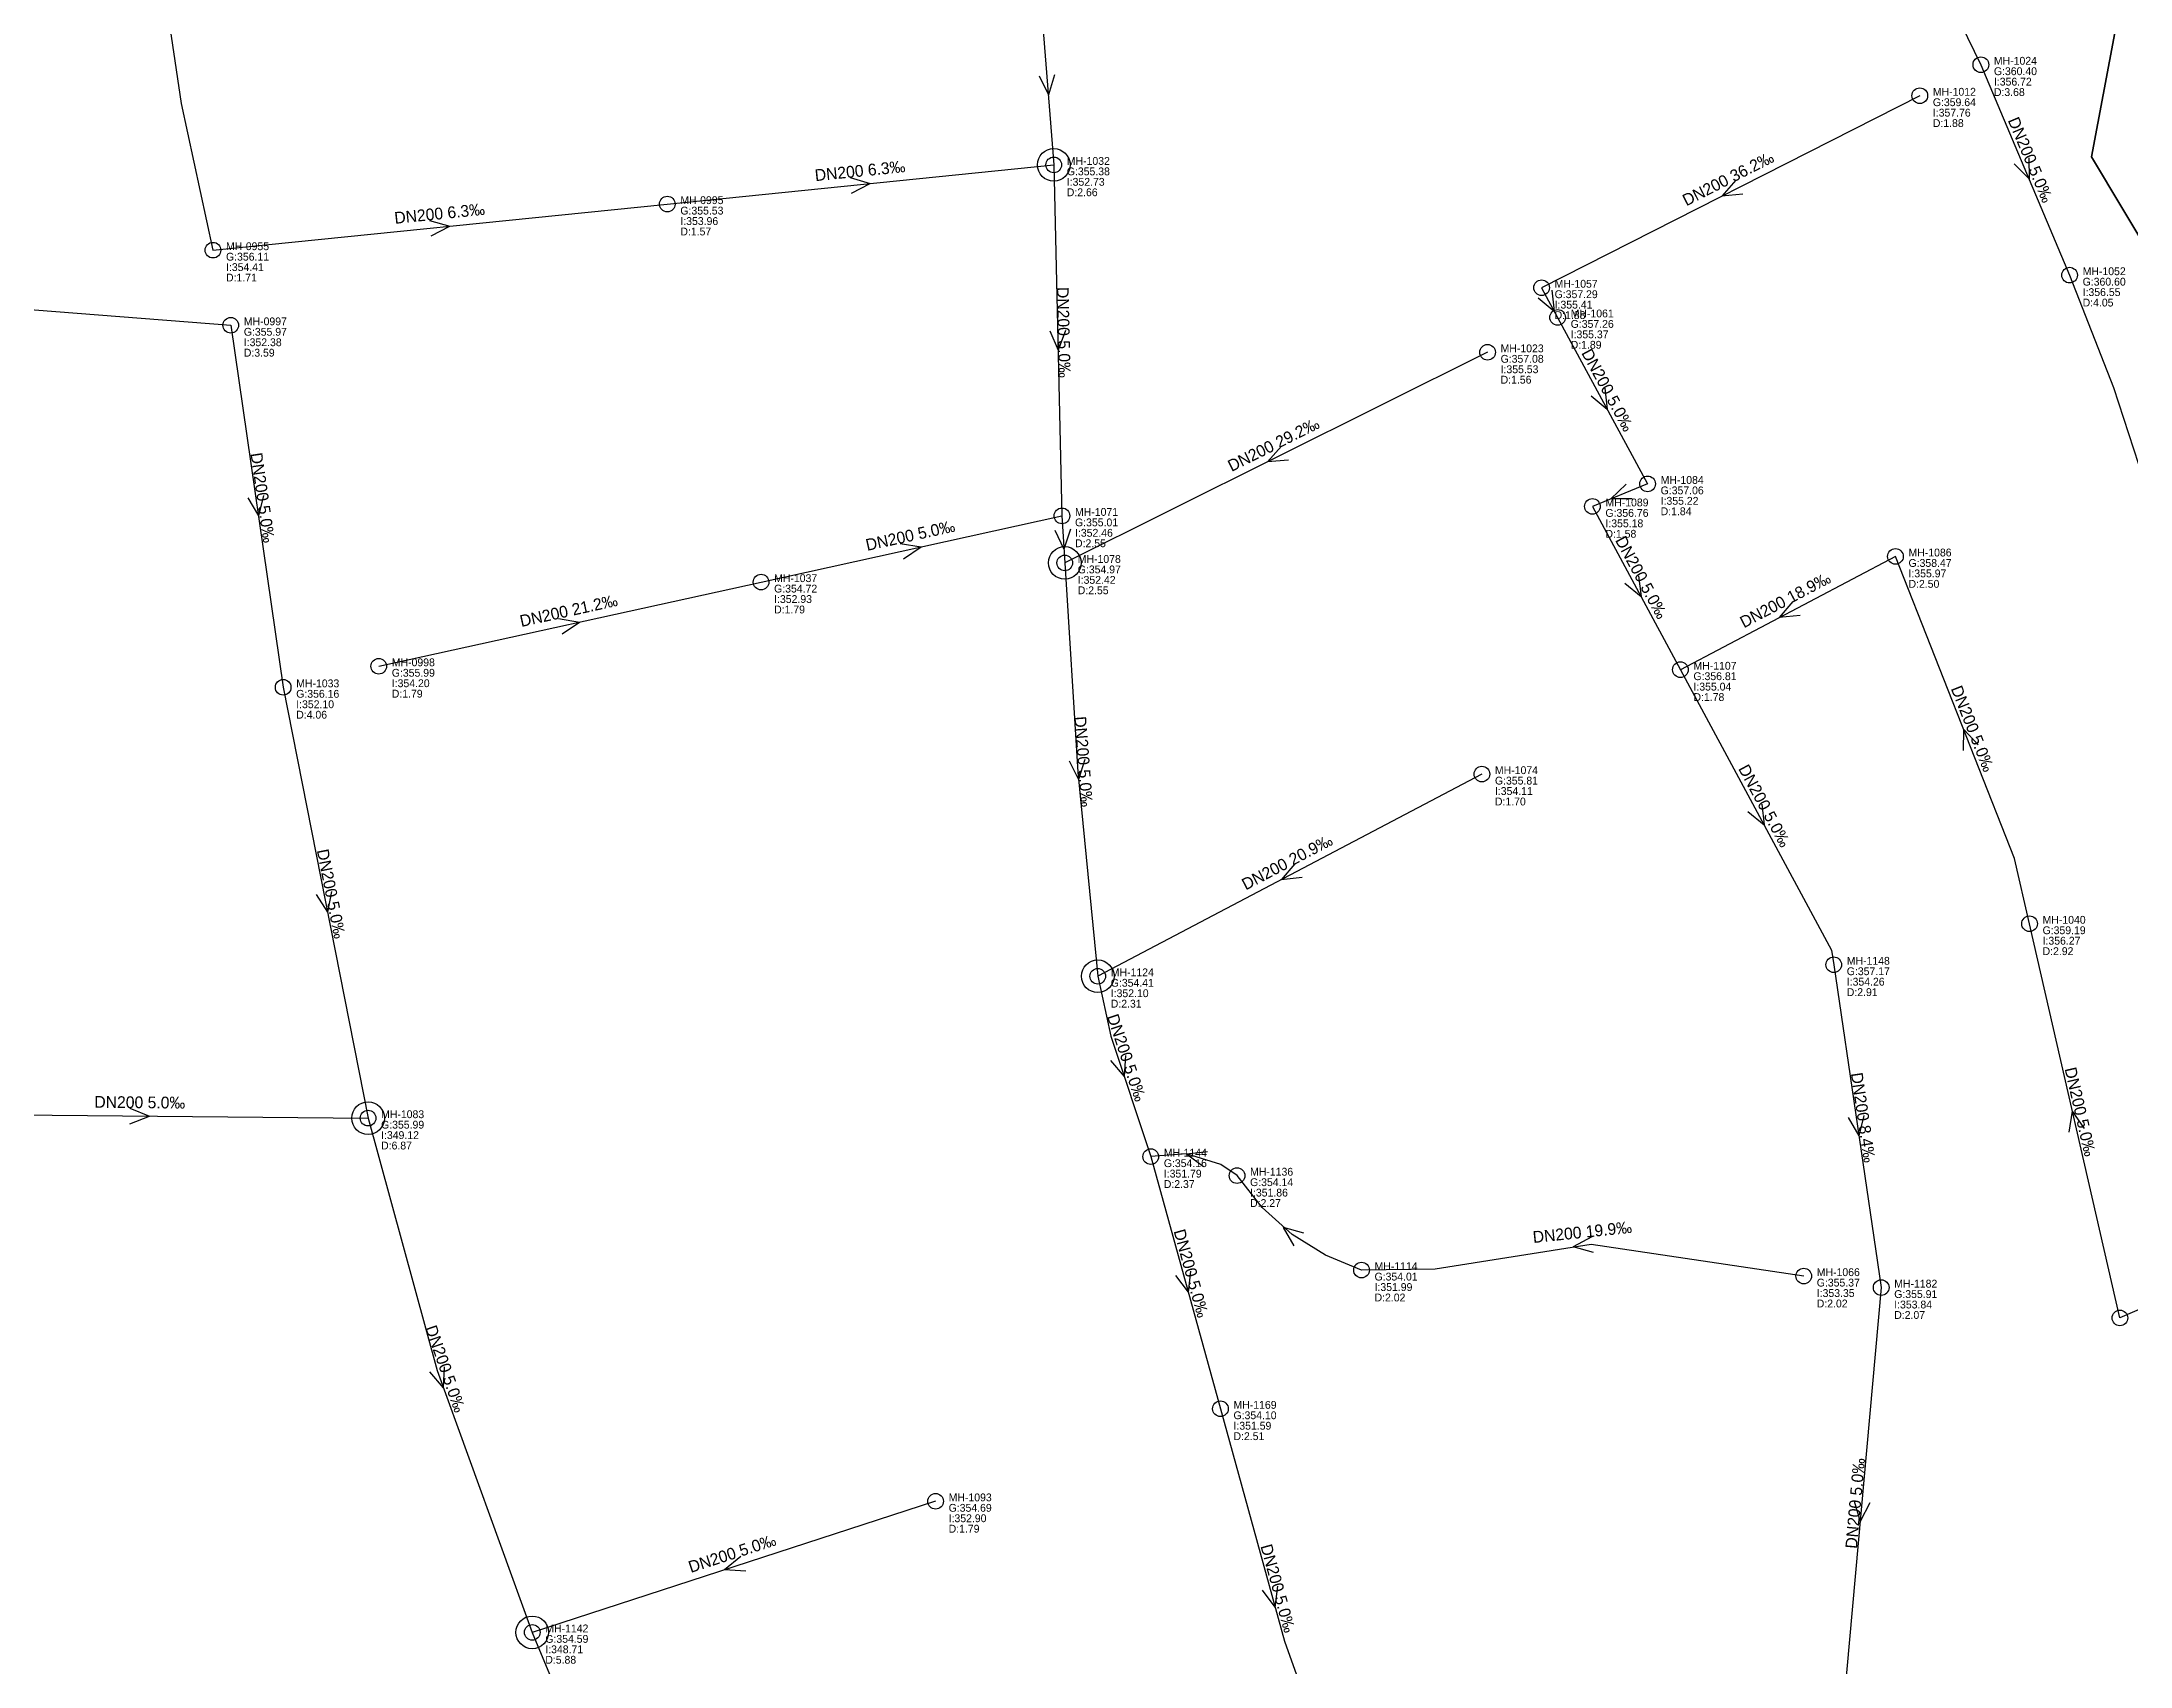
# Model space of a CAD drawing. Header units: metres. Extents: x 449148 to 451990, y 2566737 to 2570847.
# Drawn here: x 450115.1 to 450435.2, y 2568040.7 to 2568289.6 of the extents above; entities that cross this region are included whole.
import ezdxf
from ezdxf.enums import TextEntityAlignment as Align

# ---------------------------------------------------------------- set-up
doc = ezdxf.new("R2010")
doc.units = ezdxf.units.M
for name, color, linetype in [('SEW-CATCHMENT', 4, 'Continuous'), ('SEW-DROP', 6, 'Continuous'), ('SEW-LABEL', 2, 'Continuous'), ('SEW-MH', 7, 'Continuous'), ('SEW-MH-LABEL', 8, 'Continuous'), ('SEW-PIPE-DN200', 3, 'Continuous')]:
    doc.layers.add(name, color=color, linetype=linetype)

msp = doc.modelspace()

# ---------------------------------------------------------------- linework, layer by layer
at = {"layer": 'SEW-CATCHMENT'}
for points in [[(450448.53, 2568239.89), (450429.31, 2568271.97), (450437.58, 2568316.01)], [(450437.58, 2568316.01), (450429.31, 2568271.97), (450448.53, 2568239.89)]]:
    msp.add_lwpolyline(points, dxfattribs=at)
at = {"layer": 'SEW-DROP'}
for centre in [(450270.24, 2568270.74), (450271.92, 2568209.75), (450276.98, 2568146.41), (450165.14, 2568124.67), (450190.31, 2568045.88)]:
    msp.add_circle(centre, 2.5, dxfattribs=at)
at = {"layer": 'SEW-LABEL'}
for p, q in [((450267.98, 2568284.36), (450269.41, 2568281.46)), ((450270.37, 2568284.55), (450269.41, 2568281.46)), ((450417.45, 2568270.88), (450419.73, 2568268.59)), ((450419.67, 2568271.82), (450419.73, 2568268.59)), ((450239.01, 2568268.78), (450242.12, 2568267.89)), ((450239.26, 2568266.39), (450242.12, 2568267.89)), ((450374.79, 2568268.38), (450372.66, 2568265.95)), ((450375.88, 2568266.24), (450372.66, 2568265.95)), ((450174.58, 2568262.24), (450177.68, 2568261.35)), ((450174.82, 2568259.85), (450177.68, 2568261.35)), ((450344.47, 2568250.39), (450346.96, 2568248.32)), ((450346.58, 2568251.53), (450346.96, 2568248.32)), ((450269.64, 2568245.32), (450270.91, 2568242.35)), ((450272.04, 2568245.38), (450270.91, 2568242.35)), ((450352.6, 2568235.36), (450355.08, 2568233.29)), ((450354.71, 2568236.5), (450355.08, 2568233.29)), ((450305.13, 2568227.63), (450302.98, 2568225.22)), ((450306.2, 2568225.48), (450302.98, 2568225.22)), ((450357.96, 2568221.81), (450355.64, 2568219.57)), ((450146.71, 2568219.73), (450148.33, 2568216.94)), ((450149.09, 2568220.08), (450148.33, 2568216.94)), ((450358.87, 2568219.59), (450355.64, 2568219.57)), ((450270.42, 2568214.78), (450271.8, 2568211.86)), ((450272.82, 2568214.92), (450271.8, 2568211.86)), ((450246.72, 2568212.73), (450249.9, 2568212.21)), ((450247.23, 2568210.39), (450249.9, 2568212.21)), ((450357.77, 2568206.65), (450360.25, 2568204.58)), ((450359.89, 2568207.79), (450360.25, 2568204.58)), ((450383.54, 2568203.83), (450381.44, 2568201.37)), ((450384.66, 2568201.7), (450381.44, 2568201.37)), ((450194.35, 2568201.21), (450197.54, 2568200.68)), ((450194.87, 2568198.86), (450197.54, 2568200.68)), ((450409.69, 2568180.99), (450409.71, 2568184.22)), ((450411.92, 2568181.87), (450409.71, 2568184.22)), ((450272.6, 2568179.44), (450274.03, 2568176.54)), ((450275, 2568179.62), (450274.03, 2568176.54)), ((450378.76, 2568172.8), (450379.12, 2568169.59)), ((450376.64, 2568171.66), (450379.12, 2568169.59)), ((450307.19, 2568163.66), (450305.09, 2568161.2)), ((450308.31, 2568161.54), (450305.09, 2568161.2)), ((450157.17, 2568158.92), (450158.92, 2568156.21)), ((450159.52, 2568159.38), (450158.92, 2568156.21)), ((450278.96, 2568133.51), (450281.04, 2568131.04)), ((450281.23, 2568134.26), (450281.04, 2568131.04)), ((450128.63, 2568123.82), (450131.64, 2568124.99)), ((450128.65, 2568126.22), (450131.64, 2568124.99)), ((450394.39, 2568125.1), (450393.64, 2568121.96)), ((450425.89, 2568122.53), (450426.39, 2568125.72)), ((450428.23, 2568123.07), (450426.39, 2568125.72)), ((450392.02, 2568124.75), (450393.64, 2568121.96)), ((450293.79, 2568119.52), (450290.58, 2568119.13)), ((450293.18, 2568117.2), (450290.58, 2568119.13)), ((450307.09, 2568105.12), (450305.44, 2568107.9)), ((450308.55, 2568107.03), (450305.44, 2568107.9)), ((450352.71, 2568106.47), (450349.85, 2568104.96)), ((450352.96, 2568104.08), (450349.85, 2568104.96)), ((450288.9, 2568100.58), (450290.85, 2568098.01)), ((450291.21, 2568101.22), (450290.85, 2568098.01)), ((450176.82, 2568086.59), (450176.67, 2568083.36)), ((450174.55, 2568085.8), (450176.67, 2568083.36)), ((450392.9, 2568065.97), (450393.83, 2568062.87)), ((450395.3, 2568065.75), (450393.83, 2568062.87)), ((450222.28, 2568057.52), (450219.79, 2568055.45)), ((450223.02, 2568055.24), (450219.79, 2568055.45)), ((450302.2, 2568052.32), (450304.15, 2568049.74)), ((450304.51, 2568052.95), (450304.15, 2568049.74))]:
    msp.add_line(p, q, dxfattribs=at)
at = {"layer": 'SEW-MH'}
for centre in [(450412.34, 2568286.09), (450402.98, 2568281.34), (450270.24, 2568270.74), (450211.01, 2568264.73), (450141.37, 2568257.67), (450345.01, 2568251.92), (450425.94, 2568253.84), (450144.1, 2568246.16), (450347.47, 2568247.37), (450336.73, 2568242.02), (450361.26, 2568221.86), (450271.5, 2568216.96), (450352.8, 2568218.41), (450399.25, 2568210.74), (450225.38, 2568206.81), (450271.92, 2568209.75), (450166.78, 2568193.91), (450366.29, 2568193.39), (450152.13, 2568190.69), (450335.86, 2568177.39), (450419.8, 2568154.46), (450276.98, 2568146.41), (450389.79, 2568148.18), (450165.14, 2568124.67), (450285.11, 2568118.77), (450298.33, 2568115.86), (450317.41, 2568101.39), (450385.19, 2568100.47), (450397.06, 2568098.71), (450433.65, 2568094.06), (450295.79, 2568080.14), (450252.13, 2568065.96), (450190.31, 2568045.88)]:
    msp.add_circle(centre, 1.2, dxfattribs=at)
at = {"layer": 'SEW-PIPE-DN200'}
for points in [[(450120.26, 2568341.93), (450123.98, 2568329.28), (450129.22, 2568316.74), (450132.65, 2568306.01), (450136.49, 2568280.15), (450141.37, 2568257.67)], [(450396.83, 2568317.86), (450412.34, 2568286.09)], [(450268.33, 2568295.18), (450270.24, 2568270.74)], [(450412.34, 2568286.09), (450425.94, 2568253.84)], [(450402.98, 2568281.34), (450345.01, 2568251.92)], [(450211.01, 2568264.73), (450270.24, 2568270.74)], [(450270.24, 2568270.74), (450271.5, 2568216.96)], [(450141.37, 2568257.67), (450211.01, 2568264.73)], [(450053.14, 2568253.29), (450144.1, 2568246.16)], [(450425.94, 2568253.84), (450432.67, 2568236.63), (450438.04, 2568220.2), (450450.04, 2568177.63)], [(450345.01, 2568251.92), (450347.47, 2568247.37)], [(450347.47, 2568247.37), (450361.26, 2568221.86)], [(450144.1, 2568246.16), (450152.13, 2568190.69)], [(450336.73, 2568242.02), (450271.92, 2568209.75)], [(450361.26, 2568221.86), (450352.8, 2568218.41)], [(450352.8, 2568218.41), (450366.29, 2568193.39)], [(450225.38, 2568206.81), (450271.5, 2568216.96)], [(450271.5, 2568216.96), (450271.92, 2568209.75)], [(450271.92, 2568209.75), (450273.94, 2568177.66), (450276.98, 2568146.41)], [(450399.25, 2568210.74), (450366.29, 2568193.39)], [(450419.8, 2568154.46), (450417.51, 2568164.44), (450399.25, 2568210.74)], [(450166.78, 2568193.91), (450225.38, 2568206.81)], [(450366.29, 2568193.39), (450389.46, 2568150.41), (450389.79, 2568148.18)], [(450152.13, 2568190.69), (450165.14, 2568124.67)], [(450335.86, 2568177.39), (450276.98, 2568146.41)], [(450433.65, 2568094.06), (450419.8, 2568154.46)], [(450389.79, 2568148.18), (450397.06, 2568098.71)], [(450276.98, 2568146.41), (450278.98, 2568137.23), (450285.11, 2568118.77)], [(450095.14, 2568125.34), (450165.14, 2568124.67), (450165.14, 2568124.67)], [(450165.14, 2568124.67), (450175.73, 2568085.99), (450190.31, 2568045.88)], [(450298.33, 2568115.86), (450298.33, 2568115.86), (450295.85, 2568117.55), (450290.6, 2568119.19), (450285.11, 2568118.77)], [(450285.11, 2568118.77), (450295.79, 2568080.14)], [(450317.41, 2568101.39), (450311.87, 2568103.67), (450306.78, 2568106.85), (450302.16, 2568110.99), (450298.33, 2568115.86)], [(450473.26, 2568111.16), (450433.65, 2568094.06)], [(450385.19, 2568100.47), (450352.61, 2568105.32), (450328.68, 2568101.51), (450317.41, 2568101.39), (450317.41, 2568101.39)], [(450397.06, 2568098.71), (450390.87, 2568030.03)], [(450295.79, 2568080.14), (450305.59, 2568044.51), (450313.36, 2568022.75)], [(450252.13, 2568065.96), (450190.31, 2568045.88)], [(450190.31, 2568045.88), (450201.68, 2568018.5)]]:
    msp.add_lwpolyline(points, dxfattribs=at)

# ---------------------------------------------------------------- texts
at = {"layer": 'SEW-LABEL'}
for s, rotation, p in [('DN200 5.0‰', -67.1302, (450419.14, 2568271.17)), ('DN200 36.2‰', 26.909, (450374, 2568267.83)), ('DN200 6.3‰', 5.794, (450240.63, 2568268.94)), ('DN200 6.3‰', 5.794, (450176.19, 2568262.4)), ('DN200 5.0‰', -88.6609, (450270.87, 2568245.05)), ('DN200 5.0‰', -61.6099, (450354.37, 2568235.81)), ('DN200 29.2‰', 26.4679, (450304.32, 2568227.08)), ('DN200 5.0‰', -81.7639, (450148.11, 2568219.62)), ('DN200 5.0‰', 12.4136, (450248.44, 2568213.08)), ('DN200 5.0‰', -61.6648, (450359.54, 2568207.1)), ('DN200 18.9‰', 27.7486, (450382.77, 2568203.27)), ('DN200 21.2‰', 12.4136, (450196.08, 2568201.56)), ('DN200 5.0‰', 291.5185, (450410.26, 2568184.03)), ('DN200 5.0‰', -85.6026, (450273.92, 2568179.24)), ('DN200 5.0‰', -61.6648, (450378.41, 2568172.11)), ('DN200 20.9‰', 27.7486, (450306.42, 2568163.1)), ('DN200 5.0‰', -78.854, (450158.63, 2568158.88)), ('DN200 5.0‰', -71.6254, (450280.57, 2568133.66)), ('DN200 8.4‰', -81.6451, (450393.42, 2568124.64)), ('DN200 5.0‰', 282.9159, (450426.72, 2568125.46)), ('DN200 5.0‰', -0.5461, (450130.14, 2568126.2)), ('DN200 19.9‰', 5.9235, (450351.34, 2568106.32)), ('DN200 5.0‰', -74.5499, (450290.45, 2568100.66)), ('DN200 5.0‰', -70.8549, (450176.17, 2568085.98)), ('DN200 5.0‰', 84.855, (450393.97, 2568065.57)), ('DN200 5.0‰', 17.9968, (450221.22, 2568057.12)), ('DN200 5.0‰', -74.6295, (450303.75, 2568052.39))]:
    msp.add_text(s, height=1.8, rotation=rotation, dxfattribs=at).set_placement(p, align=Align.CENTER)
at = {"layer": 'SEW-MH-LABEL'}
for s, p in [('G:360.40', (450414.34, 2568284.49)), ('MH-1024', (450414.34, 2568286.09)), ('MH-1012', (450404.98, 2568281.34)), ('D:3.68', (450414.34, 2568281.29)), ('I:356.72', (450414.34, 2568282.89)), ('G:359.64', (450404.98, 2568279.74)), ('I:357.76', (450404.98, 2568278.14)), ('D:1.88', (450404.98, 2568276.54)), ('G:355.38', (450272.24, 2568269.14)), ('MH-1032', (450272.24, 2568270.74)), ('MH-0995', (450213.01, 2568264.73)), ('D:2.66', (450272.24, 2568265.94)), ('I:352.73', (450272.24, 2568267.54)), ('G:355.53', (450213.01, 2568263.13)), ('I:353.96', (450213.01, 2568261.53)), ('D:1.57', (450213.01, 2568259.93)), ('G:356.11', (450143.37, 2568256.07)), ('MH-0955', (450143.37, 2568257.67)), ('D:1.71', (450143.37, 2568252.87)), ('I:354.41', (450143.37, 2568254.47)), ('MH-1057', (450347.01, 2568251.92)), ('G:360.60', (450427.94, 2568252.24)), ('MH-1052', (450427.94, 2568253.84)), ('G:357.29', (450347.01, 2568250.32)), ('I:355.41', (450347.01, 2568248.72)), ('D:4.05', (450427.94, 2568249.04)), ('I:356.55', (450427.94, 2568250.64)), ('MH-0997', (450146.1, 2568246.16)), ('D:1.88', (450347.01, 2568247.12)), ('G:357.26', (450349.47, 2568245.77)), ('MH-1061', (450349.47, 2568247.37)), ('G:355.97', (450146.1, 2568244.56)), ('I:352.38', (450146.1, 2568242.96)), ('MH-1023', (450338.73, 2568242.02)), ('D:1.89', (450349.47, 2568242.57)), ('I:355.37', (450349.47, 2568244.17)), ('D:3.59', (450146.1, 2568241.36)), ('G:357.08', (450338.73, 2568240.42)), ('I:355.53', (450338.73, 2568238.82)), ('D:1.56', (450338.73, 2568237.22)), ('G:357.06', (450363.26, 2568220.26)), ('MH-1084', (450363.26, 2568221.86)), ('MH-1071', (450273.5, 2568216.96)), ('G:356.76', (450354.8, 2568216.81)), ('MH-1089', (450354.8, 2568218.41)), ('D:1.84', (450363.26, 2568217.06)), ('I:355.22', (450363.26, 2568218.66)), ('G:355.01', (450273.5, 2568215.36)), ('I:352.46', (450273.5, 2568213.76)), ('D:1.58', (450354.8, 2568213.61)), ('I:355.18', (450354.8, 2568215.21)), ('D:2.55', (450273.5, 2568212.16)), ('MH-1086', (450401.25, 2568210.74)), ('MH-1037', (450227.38, 2568206.81)), ('G:354.97', (450273.92, 2568208.15)), ('MH-1078', (450273.92, 2568209.75)), ('G:358.47', (450401.25, 2568209.14)), ('I:355.97', (450401.25, 2568207.54)), ('G:354.72', (450227.38, 2568205.21)), ('I:352.93', (450227.38, 2568203.61)), ('D:2.55', (450273.92, 2568204.95)), ('I:352.42', (450273.92, 2568206.55)), ('D:2.50', (450401.25, 2568205.94)), ('D:1.79', (450227.38, 2568202.01)), ('G:355.99', (450168.78, 2568192.31)), ('MH-0998', (450168.78, 2568193.91)), ('G:356.81', (450368.29, 2568191.79)), ('MH-1107', (450368.29, 2568193.39)), ('G:356.16', (450154.13, 2568189.09)), ('MH-1033', (450154.13, 2568190.69)), ('D:1.79', (450168.78, 2568189.11)), ('I:354.20', (450168.78, 2568190.71)), ('D:1.78', (450368.29, 2568188.59)), ('I:355.04', (450368.29, 2568190.19)), ('D:4.06', (450154.13, 2568185.89)), ('I:352.10', (450154.13, 2568187.49)), ('G:355.81', (450337.86, 2568175.79)), ('MH-1074', (450337.86, 2568177.39)), ('D:1.70', (450337.86, 2568172.59)), ('I:354.11', (450337.86, 2568174.19)), ('G:359.19', (450421.8, 2568152.86)), ('MH-1040', (450421.8, 2568154.46)), ('D:2.92', (450421.8, 2568149.66)), ('I:356.27', (450421.8, 2568151.26)), ('MH-1124', (450278.98, 2568146.41)), ('G:357.17', (450391.79, 2568146.58)), ('MH-1148', (450391.79, 2568148.18)), ('G:354.41', (450278.98, 2568144.81)), ('I:352.10', (450278.98, 2568143.21)), ('D:2.91', (450391.79, 2568143.38)), ('I:354.26', (450391.79, 2568144.98)), ('D:2.31', (450278.98, 2568141.61)), ('MH-1083', (450167.14, 2568124.67)), ('G:355.99', (450167.14, 2568123.07)), ('I:349.12', (450167.14, 2568121.47)), ('D:6.87', (450167.14, 2568119.87)), ('G:354.16', (450287.11, 2568117.17)), ('MH-1144', (450287.11, 2568118.77)), ('D:2.37', (450287.11, 2568113.97)), ('I:351.79', (450287.11, 2568115.57)), ('G:354.14', (450300.33, 2568114.26)), ('MH-1136', (450300.33, 2568115.86)), ('D:2.27', (450300.33, 2568111.06)), ('I:351.86', (450300.33, 2568112.66)), ('MH-1114', (450319.41, 2568101.39)), ('G:354.01', (450319.41, 2568099.79)), ('I:351.99', (450319.41, 2568098.19)), ('G:355.37', (450387.19, 2568098.87)), ('MH-1066', (450387.19, 2568100.47)), ('MH-1182', (450399.06, 2568098.71)), ('D:2.02', (450319.41, 2568096.59)), ('D:2.02', (450387.19, 2568095.67)), ('I:353.35', (450387.19, 2568097.27)), ('G:355.91', (450399.06, 2568097.11)), ('I:353.84', (450399.06, 2568095.51)), ('D:2.07', (450399.06, 2568093.91)), ('MH-1169', (450297.79, 2568080.14)), ('G:354.10', (450297.79, 2568078.54)), ('I:351.59', (450297.79, 2568076.94)), ('D:2.51', (450297.79, 2568075.34)), ('MH-1093', (450254.13, 2568065.96)), ('G:354.69', (450254.13, 2568064.36)), ('I:352.90', (450254.13, 2568062.76)), ('D:1.79', (450254.13, 2568061.16)), ('G:354.59', (450192.31, 2568044.28)), ('MH-1142', (450192.31, 2568045.88)), ('D:5.88', (450192.31, 2568041.08)), ('I:348.71', (450192.31, 2568042.68))]:
    msp.add_text(s, height=1.2, dxfattribs=at).set_placement(p)

doc.saveas('drawing.dxf')
